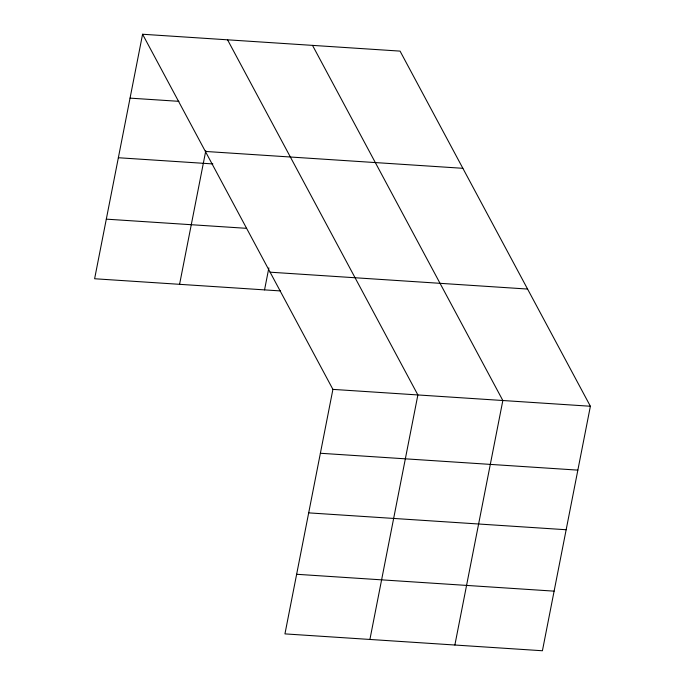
<?xml version="1.0" encoding="UTF-8"?>
<svg xmlns="http://www.w3.org/2000/svg" width="685" height="685" viewBox="0 0 685 685"><rect width="100%" height="100%" fill="white"/><g stroke="black" fill="none" stroke-linecap="round" stroke-linejoin="round"><path stroke-width="1.03" d="M142.583 34.25L332.91 389.38L284.943 633.89L542.417 650.75L590.384 406.248L400.057 51.11L142.583 34.25L94.616 278.752L280.567 290.937M179.581 284.318L205.791 150.751M264.547 289.883L268.854 267.921M369.909 639.456L417.876 394.945L227.557 39.816M454.874 645.013L502.841 400.511L312.523 45.381M130.056 98.135L178.905 101.329M205.389 151.445L462.872 168.304M118.359 157.738L212.881 163.929M106.312 219.149L246.506 228.328M270.104 272.185L527.578 289.053M332.91 389.38L590.384 406.248M320.375 453.264L577.849 470.124M308.678 512.868L566.153 529.736M296.631 574.278L554.105 591.146"/></g></svg>
